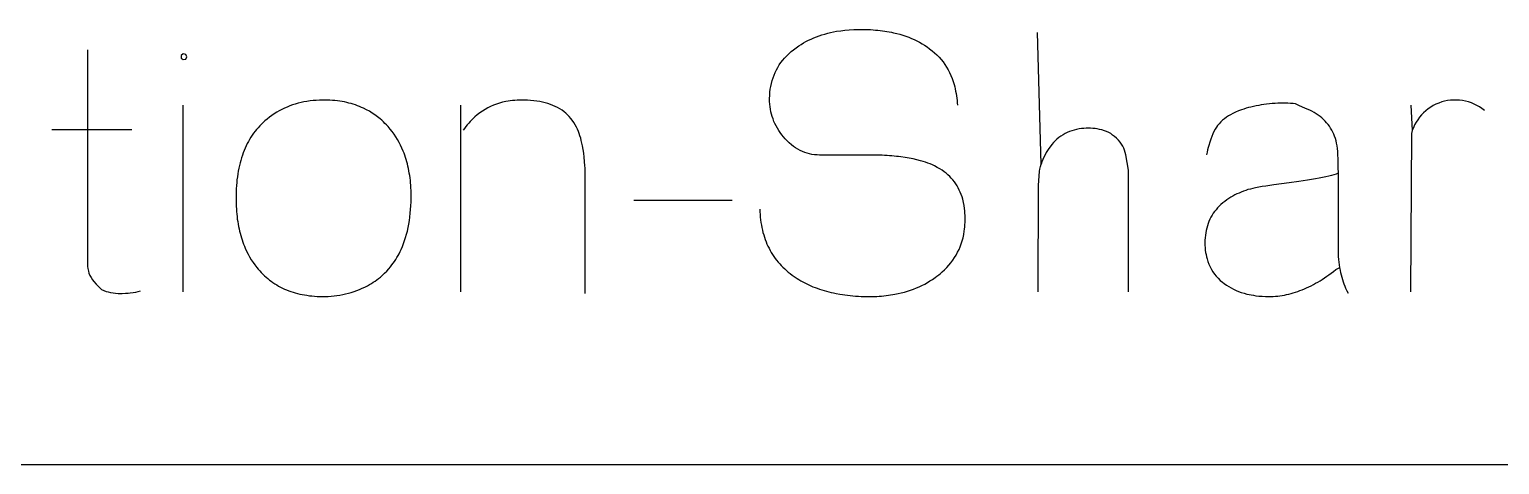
# Model space of a CAD drawing. Extents: x -148 to 148, y -92 to 92.
# Drawn here: x 74.74 to 91.73, y -92 to -86.96 of the extents above; entities that cross this region are included whole.
import ezdxf

# ---------------------------------------------------------------- set-up
doc = ezdxf.new("R2010")
doc.units = 0
doc.header["$MEASUREMENT"] = 0
doc.layers.get('0').update_dxf_attribs({"linetype": 'CONTINUOUS'})

msp = doc.modelspace()

# ---------------------------------------------------------------- linework, layer by layer
for p, q in [((83.934, -87.018), (83.968, -87.009)), ((83.968, -87.009), (84.002, -87)), ((84.002, -87), (84.036, -86.993)), ((84.036, -86.993), (84.071, -86.986)), ((84.071, -86.986), (84.119, -86.979)), ((84.119, -86.979), (84.168, -86.973)), ((84.168, -86.973), (84.218, -86.968)), ((84.218, -86.968), (84.269, -86.965)), ((84.269, -86.965), (84.294, -86.964)), ((84.294, -86.964), (84.32, -86.964)), ((84.32, -86.964), (84.347, -86.964)), ((84.347, -86.964), (84.376, -86.964)), ((84.376, -86.964), (84.406, -86.964)), ((84.406, -86.964), (84.435, -86.965)), ((84.435, -86.965), (84.463, -86.967)), ((84.463, -86.967), (84.492, -86.969)), ((84.492, -86.969), (84.519, -86.971)), ((84.519, -86.971), (84.547, -86.973)), ((84.547, -86.973), (84.574, -86.976)), ((84.574, -86.976), (84.601, -86.98)), ((84.601, -86.98), (84.627, -86.983)), ((84.627, -86.983), (84.653, -86.988)), ((84.653, -86.988), (84.679, -86.992)), ((84.679, -86.992), (84.704, -86.997)), ((84.704, -86.997), (84.729, -87.002)), ((84.729, -87.002), (84.766, -87.011)), ((86.435, -88.522), (86.393, -87)), ((83.573, -87.199), (83.602, -87.176)), ((83.602, -87.176), (83.633, -87.155)), ((83.633, -87.155), (83.66, -87.138)), ((83.66, -87.138), (83.688, -87.121)), ((83.688, -87.121), (83.717, -87.105)), ((83.717, -87.105), (83.746, -87.09)), ((83.746, -87.09), (83.776, -87.076)), ((83.776, -87.076), (83.807, -87.063)), ((83.807, -87.063), (83.838, -87.05)), ((83.838, -87.05), (83.869, -87.038)), ((83.869, -87.038), (83.902, -87.028)), ((83.902, -87.028), (83.934, -87.018)), ((84.766, -87.011), (84.802, -87.021)), ((84.802, -87.021), (84.837, -87.031)), ((84.837, -87.031), (84.871, -87.043)), ((84.871, -87.043), (84.905, -87.055)), ((84.905, -87.055), (84.937, -87.068)), ((84.937, -87.068), (84.969, -87.082)), ((84.969, -87.082), (85, -87.097)), ((85, -87.097), (85.03, -87.113)), ((85.03, -87.113), (85.059, -87.13)), ((85.059, -87.13), (85.088, -87.147)), ((85.088, -87.147), (85.116, -87.166)), ((85.116, -87.166), (85.146, -87.188)), ((75.412, -87.2), (75.412, -89.678)), ((76.519, -87.246), (76.495, -87.265)), ((76.495, -87.265), (76.495, -87.295)), ((76.495, -87.295), (76.519, -87.314)), ((76.549, -87.253), (76.519, -87.246)), ((76.519, -87.314), (76.549, -87.307)), ((76.562, -87.28), (76.549, -87.253)), ((76.549, -87.307), (76.562, -87.28)), ((83.409, -87.375), (83.428, -87.347)), ((83.428, -87.347), (83.449, -87.321)), ((83.449, -87.321), (83.47, -87.295)), ((83.47, -87.295), (83.494, -87.27)), ((83.494, -87.27), (83.519, -87.245)), ((83.519, -87.245), (83.545, -87.221)), ((83.545, -87.221), (83.573, -87.199)), ((85.146, -87.188), (85.175, -87.211)), ((85.175, -87.211), (85.203, -87.235)), ((85.203, -87.235), (85.23, -87.26)), ((85.23, -87.26), (85.255, -87.286)), ((85.255, -87.286), (85.278, -87.313)), ((85.278, -87.313), (85.301, -87.341)), ((85.301, -87.341), (85.322, -87.371)), ((83.337, -87.524), (83.348, -87.493)), ((83.348, -87.493), (83.361, -87.462)), ((83.361, -87.462), (83.376, -87.432)), ((83.376, -87.432), (83.392, -87.403)), ((83.392, -87.403), (83.409, -87.375)), ((85.322, -87.371), (85.341, -87.401)), ((85.341, -87.401), (85.359, -87.432)), ((85.359, -87.432), (85.376, -87.464)), ((85.376, -87.464), (85.391, -87.497)), ((85.391, -87.497), (85.405, -87.532)), ((83.301, -87.692), (83.305, -87.657)), ((83.305, -87.657), (83.311, -87.623)), ((83.311, -87.623), (83.318, -87.589)), ((83.318, -87.589), (83.327, -87.556)), ((83.327, -87.556), (83.337, -87.524)), ((85.405, -87.532), (85.418, -87.567)), ((85.418, -87.567), (85.429, -87.603)), ((85.429, -87.603), (85.436, -87.628)), ((85.436, -87.628), (85.442, -87.653)), ((85.442, -87.653), (85.447, -87.679)), ((85.447, -87.679), (85.452, -87.705)), ((76.517, -90), (76.517, -87.839)), ((77.75, -87.85), (77.719, -87.863)), ((77.782, -87.838), (77.75, -87.85)), ((77.814, -87.828), (77.782, -87.838)), ((77.847, -87.819), (77.814, -87.828)), ((77.881, -87.81), (77.847, -87.819)), ((77.914, -87.803), (77.881, -87.81)), ((77.949, -87.797), (77.914, -87.803)), ((77.984, -87.792), (77.949, -87.797)), ((78.019, -87.788), (77.984, -87.792)), ((78.055, -87.785), (78.019, -87.788)), ((78.092, -87.783), (78.055, -87.785)), ((78.129, -87.782), (78.092, -87.783)), ((78.157, -87.782), (78.129, -87.782)), ((78.186, -87.783), (78.157, -87.782)), ((78.215, -87.784), (78.186, -87.783)), ((78.244, -87.786), (78.215, -87.784)), ((78.272, -87.788), (78.244, -87.786)), ((78.3, -87.791), (78.272, -87.788)), ((78.328, -87.795), (78.3, -87.791)), ((78.355, -87.799), (78.328, -87.795)), ((78.381, -87.804), (78.355, -87.799)), ((78.408, -87.81), (78.381, -87.804)), ((78.434, -87.816), (78.408, -87.81)), ((78.459, -87.823), (78.434, -87.816)), ((78.484, -87.83), (78.459, -87.823)), ((78.509, -87.838), (78.484, -87.83)), ((78.533, -87.847), (78.509, -87.838)), ((78.557, -87.856), (78.533, -87.847)), ((78.581, -87.866), (78.557, -87.856)), ((79.729, -90), (79.727, -87.839)), ((80.072, -87.856), (80.039, -87.872)), ((80.105, -87.841), (80.072, -87.856)), ((80.14, -87.828), (80.105, -87.841)), ((80.175, -87.817), (80.14, -87.828)), ((80.211, -87.807), (80.175, -87.817)), ((80.248, -87.799), (80.211, -87.807)), ((80.273, -87.794), (80.248, -87.799)), ((80.299, -87.791), (80.273, -87.794)), ((80.325, -87.787), (80.299, -87.791)), ((80.351, -87.785), (80.325, -87.787)), ((80.378, -87.783), (80.351, -87.785)), ((80.405, -87.782), (80.378, -87.783)), ((80.433, -87.782), (80.405, -87.782)), ((80.459, -87.782), (80.433, -87.782)), ((80.497, -87.783), (80.459, -87.782)), ((80.534, -87.786), (80.497, -87.783)), ((80.57, -87.789), (80.534, -87.786)), ((80.605, -87.794), (80.57, -87.789)), ((80.639, -87.799), (80.605, -87.794)), ((80.671, -87.806), (80.639, -87.799)), ((80.703, -87.813), (80.671, -87.806)), ((80.734, -87.822), (80.703, -87.813)), ((80.763, -87.832), (80.734, -87.822)), ((80.791, -87.843), (80.763, -87.832)), ((80.818, -87.855), (80.791, -87.843)), ((80.844, -87.868), (80.818, -87.855)), ((83.297, -87.765), (83.298, -87.728)), ((83.297, -87.8), (83.297, -87.765)), ((83.299, -87.83), (83.297, -87.8)), ((83.298, -87.728), (83.301, -87.692)), ((83.302, -87.859), (83.299, -87.83)), ((85.452, -87.705), (85.456, -87.731)), ((85.456, -87.731), (85.46, -87.758)), ((85.46, -87.758), (85.463, -87.786)), ((85.463, -87.786), (85.465, -87.814)), ((85.465, -87.814), (85.467, -87.842)), ((88.89, -87.855), (88.861, -87.862)), ((88.92, -87.848), (88.89, -87.855)), ((88.95, -87.843), (88.92, -87.848)), ((88.98, -87.837), (88.95, -87.843)), ((89.011, -87.833), (88.98, -87.837)), ((89.042, -87.829), (89.011, -87.833)), ((89.074, -87.826), (89.042, -87.829)), ((89.106, -87.823), (89.074, -87.826)), ((89.139, -87.821), (89.106, -87.823)), ((89.172, -87.819), (89.139, -87.821)), ((89.206, -87.818), (89.172, -87.819)), ((89.24, -87.818), (89.206, -87.818)), ((89.288, -87.819), (89.24, -87.818)), ((89.319, -87.82), (89.288, -87.819)), ((89.347, -87.823), (89.319, -87.82)), ((89.374, -87.827), (89.347, -87.823)), ((89.398, -87.837), (89.374, -87.827)), ((89.422, -87.848), (89.398, -87.837)), ((89.484, -87.875), (89.422, -87.848)), ((90.71, -87.839), (90.725, -88.134)), ((90.968, -87.846), (90.938, -87.864)), ((90.999, -87.83), (90.968, -87.846)), ((91.031, -87.816), (90.999, -87.83)), ((91.065, -87.804), (91.031, -87.816)), ((91.098, -87.795), (91.065, -87.804)), ((91.133, -87.788), (91.098, -87.795)), ((91.167, -87.783), (91.133, -87.788)), ((91.202, -87.781), (91.167, -87.783)), ((91.237, -87.781), (91.202, -87.781)), ((91.272, -87.783), (91.237, -87.781)), ((91.307, -87.787), (91.272, -87.783)), ((91.341, -87.794), (91.307, -87.787)), ((91.375, -87.803), (91.341, -87.794)), ((91.408, -87.815), (91.375, -87.803)), ((91.441, -87.828), (91.408, -87.815)), ((91.472, -87.844), (91.441, -87.828)), ((91.502, -87.861), (91.472, -87.844)), ((77.462, -88.023), (77.442, -88.042)), ((77.489, -88.001), (77.462, -88.023)), ((77.515, -87.98), (77.489, -88.001)), ((77.543, -87.96), (77.515, -87.98)), ((77.571, -87.941), (77.543, -87.96)), ((77.6, -87.923), (77.571, -87.941)), ((77.629, -87.907), (77.6, -87.923)), ((77.658, -87.891), (77.629, -87.907)), ((77.688, -87.876), (77.658, -87.891)), ((77.719, -87.863), (77.688, -87.876)), ((78.604, -87.877), (78.581, -87.866)), ((78.638, -87.894), (78.604, -87.877)), ((78.671, -87.912), (78.638, -87.894)), ((78.703, -87.932), (78.671, -87.912)), ((78.734, -87.953), (78.703, -87.932)), ((78.765, -87.976), (78.734, -87.953)), ((78.794, -87.999), (78.765, -87.976)), ((78.813, -88.016), (78.794, -87.999)), ((78.832, -88.034), (78.813, -88.016)), ((79.836, -88.029), (79.819, -88.048)), ((79.862, -88.002), (79.836, -88.029)), ((79.89, -87.976), (79.862, -88.002)), ((79.918, -87.952), (79.89, -87.976)), ((79.947, -87.93), (79.918, -87.952)), ((79.977, -87.909), (79.947, -87.93)), ((80.008, -87.89), (79.977, -87.909)), ((80.039, -87.872), (80.008, -87.89)), ((80.873, -87.885), (80.844, -87.868)), ((80.897, -87.9), (80.873, -87.885)), ((80.92, -87.917), (80.897, -87.9)), ((80.941, -87.934), (80.92, -87.917)), ((80.961, -87.953), (80.941, -87.934)), ((80.981, -87.973), (80.961, -87.953)), ((80.999, -87.994), (80.981, -87.973)), ((81.016, -88.016), (80.999, -87.994)), ((81.032, -88.04), (81.016, -88.016)), ((83.306, -87.888), (83.302, -87.859)), ((83.312, -87.917), (83.306, -87.888)), ((83.318, -87.945), (83.312, -87.917)), ((83.326, -87.973), (83.318, -87.945)), ((83.336, -88), (83.326, -87.973)), ((83.346, -88.028), (83.336, -88)), ((83.358, -88.054), (83.346, -88.028)), ((88.532, -88.016), (88.511, -88.035)), ((88.554, -87.998), (88.532, -88.016)), ((88.578, -87.98), (88.554, -87.998)), ((88.6, -87.966), (88.578, -87.98)), ((88.623, -87.952), (88.6, -87.966)), ((88.652, -87.937), (88.623, -87.952)), ((88.683, -87.922), (88.652, -87.937)), ((88.715, -87.908), (88.683, -87.922)), ((88.75, -87.895), (88.715, -87.908)), ((88.777, -87.886), (88.75, -87.895)), ((88.805, -87.877), (88.777, -87.886)), ((88.833, -87.869), (88.805, -87.877)), ((88.861, -87.862), (88.833, -87.869)), ((89.512, -87.886), (89.484, -87.875)), ((89.54, -87.899), (89.512, -87.886)), ((89.566, -87.912), (89.54, -87.899)), ((89.591, -87.926), (89.566, -87.912)), ((89.615, -87.94), (89.591, -87.926)), ((89.637, -87.955), (89.615, -87.94)), ((89.659, -87.972), (89.637, -87.955)), ((89.68, -87.988), (89.659, -87.972)), ((89.7, -88.006), (89.68, -87.988)), ((89.718, -88.025), (89.7, -88.006)), ((89.735, -88.044), (89.718, -88.025)), ((90.788, -88.009), (90.769, -88.038)), ((90.809, -87.981), (90.788, -88.009)), ((90.831, -87.954), (90.809, -87.981)), ((90.856, -87.929), (90.831, -87.954)), ((90.882, -87.905), (90.856, -87.929)), ((90.909, -87.883), (90.882, -87.905)), ((90.938, -87.864), (90.909, -87.883)), ((91.531, -87.881), (91.502, -87.861)), ((91.559, -87.903), (91.531, -87.881)), ((75.001, -88.124), (75.924, -88.124)), ((77.316, -88.188), (77.301, -88.212)), ((77.332, -88.166), (77.316, -88.188)), ((77.349, -88.143), (77.332, -88.166)), ((77.366, -88.122), (77.349, -88.143)), ((77.384, -88.101), (77.366, -88.122)), ((77.403, -88.081), (77.384, -88.101)), ((77.422, -88.061), (77.403, -88.081)), ((77.442, -88.042), (77.422, -88.061)), ((78.85, -88.052), (78.832, -88.034)), ((78.868, -88.07), (78.85, -88.052)), ((78.886, -88.089), (78.868, -88.07)), ((78.91, -88.118), (78.886, -88.089)), ((78.933, -88.147), (78.91, -88.118)), ((78.955, -88.177), (78.933, -88.147)), ((78.976, -88.208), (78.955, -88.177)), ((79.77, -88.109), (79.754, -88.131)), ((79.786, -88.088), (79.77, -88.109)), ((79.802, -88.068), (79.786, -88.088)), ((79.819, -88.048), (79.802, -88.068)), ((81.049, -88.067), (81.032, -88.04)), ((81.064, -88.096), (81.049, -88.067)), ((81.075, -88.12), (81.064, -88.096)), ((81.086, -88.144), (81.075, -88.12)), ((81.095, -88.169), (81.086, -88.144)), ((81.104, -88.195), (81.095, -88.169)), ((81.113, -88.223), (81.104, -88.195)), ((83.371, -88.081), (83.358, -88.054)), ((83.386, -88.107), (83.371, -88.081)), ((83.402, -88.132), (83.386, -88.107)), ((83.419, -88.157), (83.402, -88.132)), ((83.437, -88.182), (83.419, -88.157)), ((83.457, -88.207), (83.437, -88.182)), ((86.688, -88.184), (86.664, -88.199)), ((86.713, -88.17), (86.688, -88.184)), ((86.738, -88.158), (86.713, -88.17)), ((86.764, -88.147), (86.738, -88.158)), ((86.79, -88.137), (86.764, -88.147)), ((86.818, -88.129), (86.79, -88.137)), ((86.845, -88.122), (86.818, -88.129)), ((86.874, -88.116), (86.845, -88.122)), ((86.901, -88.112), (86.874, -88.116)), ((86.927, -88.109), (86.901, -88.112)), ((86.954, -88.108), (86.927, -88.109)), ((86.98, -88.107), (86.954, -88.108)), ((87.006, -88.108), (86.98, -88.107)), ((87.032, -88.11), (87.006, -88.108)), ((87.058, -88.112), (87.032, -88.11)), ((87.084, -88.116), (87.058, -88.112)), ((87.11, -88.121), (87.084, -88.116)), ((87.136, -88.127), (87.11, -88.121)), ((87.168, -88.136), (87.136, -88.127)), ((87.192, -88.146), (87.168, -88.136)), ((87.216, -88.157), (87.192, -88.146)), ((87.239, -88.17), (87.216, -88.157)), ((87.262, -88.186), (87.239, -88.17)), ((87.285, -88.204), (87.262, -88.186)), ((88.42, -88.173), (88.408, -88.203)), ((88.433, -88.146), (88.42, -88.173)), ((88.447, -88.12), (88.433, -88.146)), ((88.461, -88.097), (88.447, -88.12)), ((88.475, -88.076), (88.461, -88.097)), ((88.492, -88.055), (88.475, -88.076)), ((88.511, -88.035), (88.492, -88.055)), ((89.752, -88.064), (89.735, -88.044)), ((89.767, -88.085), (89.752, -88.064)), ((89.781, -88.106), (89.767, -88.085)), ((89.794, -88.128), (89.781, -88.106)), ((89.806, -88.152), (89.794, -88.128)), ((89.817, -88.175), (89.806, -88.152)), ((89.827, -88.2), (89.817, -88.175)), ((90.715, -88.167), (90.706, -90)), ((90.725, -88.134), (90.715, -88.167)), ((90.738, -88.101), (90.725, -88.134)), ((90.752, -88.069), (90.738, -88.101)), ((90.769, -88.038), (90.752, -88.069)), ((77.223, -88.365), (77.212, -88.392)), ((77.234, -88.338), (77.223, -88.365)), ((77.246, -88.311), (77.234, -88.338)), ((77.259, -88.286), (77.246, -88.311)), ((77.272, -88.26), (77.259, -88.286)), ((77.286, -88.236), (77.272, -88.26)), ((77.301, -88.212), (77.286, -88.236)), ((78.995, -88.239), (78.976, -88.208)), ((79.014, -88.271), (78.995, -88.239)), ((79.031, -88.305), (79.014, -88.271)), ((79.047, -88.339), (79.031, -88.305)), ((79.062, -88.373), (79.047, -88.339)), ((81.12, -88.251), (81.113, -88.223)), ((81.127, -88.28), (81.12, -88.251)), ((81.134, -88.311), (81.127, -88.28)), ((81.142, -88.353), (81.134, -88.311)), ((81.148, -88.397), (81.142, -88.353)), ((83.478, -88.232), (83.457, -88.207)), ((83.501, -88.255), (83.478, -88.232)), ((83.524, -88.277), (83.501, -88.255)), ((83.548, -88.298), (83.524, -88.277)), ((83.572, -88.317), (83.548, -88.298)), ((83.597, -88.334), (83.572, -88.317)), ((83.622, -88.35), (83.597, -88.334)), ((83.648, -88.364), (83.622, -88.35)), ((83.675, -88.376), (83.648, -88.364)), ((86.51, -88.365), (86.495, -88.389)), ((86.524, -88.342), (86.51, -88.365)), ((86.539, -88.321), (86.524, -88.342)), ((86.559, -88.295), (86.539, -88.321)), ((86.579, -88.271), (86.559, -88.295)), ((86.598, -88.252), (86.579, -88.271)), ((86.618, -88.234), (86.598, -88.252)), ((86.641, -88.216), (86.618, -88.234)), ((86.664, -88.199), (86.641, -88.216)), ((87.307, -88.224), (87.285, -88.204)), ((87.329, -88.246), (87.307, -88.224)), ((87.348, -88.268), (87.329, -88.246)), ((87.366, -88.293), (87.348, -88.268)), ((87.379, -88.315), (87.366, -88.293)), ((87.39, -88.338), (87.379, -88.315)), ((87.399, -88.363), (87.39, -88.338)), ((87.407, -88.388), (87.399, -88.363)), ((88.36, -88.358), (88.353, -88.385)), ((88.366, -88.331), (88.36, -88.358)), ((88.373, -88.306), (88.366, -88.331)), ((88.384, -88.269), (88.373, -88.306)), ((88.396, -88.235), (88.384, -88.269)), ((88.408, -88.203), (88.396, -88.235)), ((89.836, -88.225), (89.827, -88.2)), ((89.844, -88.252), (89.836, -88.225)), ((89.85, -88.279), (89.844, -88.252)), ((89.857, -88.313), (89.85, -88.279)), ((89.86, -88.342), (89.857, -88.313)), ((89.863, -88.377), (89.86, -88.342)), ((77.176, -88.509), (77.168, -88.54)), ((77.184, -88.479), (77.176, -88.509)), ((77.192, -88.45), (77.184, -88.479)), ((77.202, -88.421), (77.192, -88.45)), ((77.212, -88.392), (77.202, -88.421)), ((79.071, -88.397), (79.062, -88.373)), ((79.08, -88.421), (79.071, -88.397)), ((79.088, -88.446), (79.08, -88.421)), ((79.096, -88.47), (79.088, -88.446)), ((79.103, -88.496), (79.096, -88.47)), ((79.11, -88.521), (79.103, -88.496)), ((79.116, -88.547), (79.11, -88.521)), ((81.154, -88.443), (81.148, -88.397)), ((81.158, -88.491), (81.154, -88.443)), ((81.162, -88.541), (81.158, -88.491)), ((83.702, -88.387), (83.675, -88.376)), ((83.729, -88.396), (83.702, -88.387)), ((83.757, -88.404), (83.729, -88.396)), ((83.786, -88.41), (83.757, -88.404)), ((83.815, -88.414), (83.786, -88.41)), ((83.845, -88.417), (83.815, -88.414)), ((83.875, -88.418), (83.845, -88.417)), ((84.508, -88.419), (83.875, -88.418)), ((84.568, -88.42), (84.508, -88.419)), ((84.597, -88.421), (84.568, -88.42)), ((84.626, -88.423), (84.597, -88.421)), ((84.654, -88.424), (84.626, -88.423)), ((84.682, -88.426), (84.654, -88.424)), ((84.709, -88.428), (84.682, -88.426)), ((84.736, -88.43), (84.709, -88.428)), ((84.763, -88.433), (84.736, -88.43)), ((84.788, -88.436), (84.763, -88.433)), ((84.814, -88.439), (84.788, -88.436)), ((84.863, -88.446), (84.814, -88.439)), ((84.91, -88.453), (84.863, -88.446)), ((84.956, -88.462), (84.91, -88.453)), ((84.999, -88.472), (84.956, -88.462)), ((85.04, -88.483), (84.999, -88.472)), ((85.07, -88.491), (85.04, -88.483)), ((85.099, -88.501), (85.07, -88.491)), ((85.127, -88.51), (85.099, -88.501)), ((85.153, -88.521), (85.127, -88.51)), ((85.179, -88.531), (85.153, -88.521)), ((85.203, -88.543), (85.179, -88.531)), ((86.427, -88.55), (86.435, -88.522)), ((86.444, -88.495), (86.435, -88.522)), ((86.454, -88.469), (86.444, -88.495)), ((86.468, -88.441), (86.454, -88.469)), ((86.481, -88.414), (86.468, -88.441)), ((86.495, -88.389), (86.481, -88.414)), ((87.413, -88.415), (87.407, -88.388)), ((87.447, -88.591), (87.413, -88.415)), ((88.353, -88.385), (88.347, -88.414)), ((89.866, -88.417), (89.863, -88.377)), ((89.868, -88.462), (89.866, -88.417)), ((89.87, -88.511), (89.868, -88.462)), ((89.87, -88.566), (89.87, -88.511)), ((77.14, -88.703), (77.137, -88.737)), ((77.145, -88.669), (77.14, -88.703)), ((77.149, -88.636), (77.145, -88.669)), ((77.155, -88.603), (77.149, -88.636)), ((77.161, -88.571), (77.155, -88.603)), ((77.168, -88.54), (77.161, -88.571)), ((79.122, -88.574), (79.116, -88.547)), ((79.128, -88.6), (79.122, -88.574)), ((79.132, -88.627), (79.128, -88.6)), ((79.137, -88.655), (79.132, -88.627)), ((79.14, -88.682), (79.137, -88.655)), ((79.144, -88.711), (79.14, -88.682)), ((81.163, -88.567), (81.162, -88.541)), ((81.164, -88.593), (81.163, -88.567)), ((81.164, -88.619), (81.164, -88.593)), ((81.165, -88.646), (81.164, -88.619)), ((81.165, -90.018), (81.165, -88.646)), ((85.235, -88.56), (85.203, -88.543)), ((85.266, -88.578), (85.235, -88.56)), ((85.291, -88.594), (85.266, -88.578)), ((85.314, -88.611), (85.291, -88.594)), ((85.337, -88.628), (85.314, -88.611)), ((85.358, -88.646), (85.337, -88.628)), ((85.378, -88.666), (85.358, -88.646)), ((85.397, -88.686), (85.378, -88.666)), ((85.415, -88.706), (85.397, -88.686)), ((85.432, -88.728), (85.415, -88.706)), ((86.403, -88.77), (86.417, -88.605)), ((86.417, -88.605), (86.421, -88.58)), ((86.421, -88.58), (86.427, -88.55)), ((87.447, -90), (87.447, -88.591)), ((89.562, -88.702), (89.515, -88.709)), ((89.606, -88.694), (89.562, -88.702)), ((89.648, -88.686), (89.606, -88.694)), ((89.688, -88.678), (89.648, -88.686)), ((89.725, -88.67), (89.688, -88.678)), ((89.759, -88.663), (89.725, -88.67)), ((89.791, -88.655), (89.759, -88.663)), ((89.82, -88.647), (89.791, -88.655)), ((89.847, -88.639), (89.82, -88.647)), ((89.871, -88.625), (89.847, -88.639)), ((89.871, -88.625), (89.87, -88.566)), ((89.874, -89.592), (89.871, -88.625)), ((77.13, -88.844), (77.129, -88.881)), ((77.132, -88.808), (77.13, -88.844)), ((77.134, -88.772), (77.132, -88.808)), ((77.137, -88.737), (77.134, -88.772)), ((79.146, -88.739), (79.144, -88.711)), ((79.149, -88.768), (79.146, -88.739)), ((79.151, -88.797), (79.149, -88.768)), ((79.152, -88.827), (79.151, -88.797)), ((79.153, -88.857), (79.152, -88.827)), ((79.153, -88.911), (79.153, -88.857)), ((85.448, -88.75), (85.432, -88.728)), ((85.463, -88.774), (85.448, -88.75)), ((85.477, -88.798), (85.463, -88.774)), ((85.489, -88.823), (85.477, -88.798)), ((85.501, -88.848), (85.489, -88.823)), ((85.511, -88.875), (85.501, -88.848)), ((85.521, -88.902), (85.511, -88.875)), ((86.401, -90), (86.403, -88.77)), ((88.698, -88.868), (88.674, -88.88)), ((88.723, -88.857), (88.698, -88.868)), ((88.748, -88.846), (88.723, -88.857)), ((88.773, -88.836), (88.748, -88.846)), ((88.8, -88.827), (88.773, -88.836)), ((88.826, -88.818), (88.8, -88.827)), ((88.854, -88.811), (88.826, -88.818)), ((88.882, -88.804), (88.854, -88.811)), ((88.914, -88.797), (88.882, -88.804)), ((88.95, -88.79), (88.914, -88.797)), ((88.989, -88.783), (88.95, -88.79)), ((89.031, -88.776), (88.989, -88.783)), ((89.077, -88.769), (89.031, -88.776)), ((89.126, -88.762), (89.077, -88.769)), ((89.301, -88.74), (89.126, -88.762)), ((89.413, -88.725), (89.301, -88.74)), ((89.515, -88.709), (89.413, -88.725)), ((77.129, -88.881), (77.129, -88.918)), ((77.129, -88.918), (77.129, -88.95)), ((77.129, -88.95), (77.13, -88.981)), ((77.13, -88.981), (77.131, -89.012)), ((77.131, -89.012), (77.133, -89.042)), ((77.133, -89.042), (77.135, -89.072)), ((79.143, -89.092), (79.147, -89.048)), ((79.147, -89.048), (79.15, -89.004)), ((79.15, -89.004), (79.152, -88.958)), ((79.152, -88.958), (79.153, -88.911)), ((82.863, -88.945), (81.729, -88.945)), ((83.183, -89.043), (83.184, -89.075)), ((85.529, -88.93), (85.521, -88.902)), ((85.538, -88.965), (85.529, -88.93)), ((85.545, -89.001), (85.538, -88.965)), ((85.55, -89.038), (85.545, -89.001)), ((85.553, -89.064), (85.55, -89.038)), ((88.475, -89.029), (88.457, -89.05)), ((88.494, -89.009), (88.475, -89.029)), ((88.514, -88.99), (88.494, -89.009)), ((88.535, -88.972), (88.514, -88.99)), ((88.558, -88.954), (88.535, -88.972)), ((88.581, -88.937), (88.558, -88.954)), ((88.604, -88.921), (88.581, -88.937)), ((88.627, -88.907), (88.604, -88.921)), ((88.65, -88.893), (88.627, -88.907)), ((88.674, -88.88), (88.65, -88.893)), ((77.135, -89.072), (77.137, -89.101)), ((77.137, -89.101), (77.141, -89.13)), ((77.141, -89.13), (77.144, -89.159)), ((77.144, -89.159), (77.148, -89.188)), ((77.148, -89.188), (77.153, -89.216)), ((77.153, -89.216), (77.158, -89.243)), ((79.118, -89.258), (79.126, -89.218)), ((79.126, -89.218), (79.133, -89.177)), ((79.133, -89.177), (79.138, -89.135)), ((79.138, -89.135), (79.143, -89.092)), ((83.184, -89.075), (83.186, -89.107)), ((83.186, -89.107), (83.189, -89.138)), ((83.189, -89.138), (83.193, -89.169)), ((83.193, -89.169), (83.197, -89.199)), ((83.197, -89.199), (83.202, -89.228)), ((85.555, -89.089), (85.553, -89.064)), ((85.556, -89.116), (85.555, -89.089)), ((85.555, -89.223), (85.556, -89.197)), ((85.557, -89.143), (85.556, -89.116)), ((85.556, -89.197), (85.557, -89.17)), ((85.557, -89.17), (85.557, -89.143)), ((88.365, -89.211), (88.357, -89.236)), ((88.375, -89.186), (88.365, -89.211)), ((88.386, -89.161), (88.375, -89.186)), ((88.398, -89.138), (88.386, -89.161)), ((88.411, -89.115), (88.398, -89.138)), ((88.425, -89.092), (88.411, -89.115)), ((88.441, -89.071), (88.425, -89.092)), ((88.457, -89.05), (88.441, -89.071)), ((77.158, -89.243), (77.164, -89.27)), ((77.164, -89.27), (77.17, -89.297)), ((77.17, -89.297), (77.176, -89.323)), ((77.176, -89.323), (77.183, -89.349)), ((77.183, -89.349), (77.191, -89.375)), ((77.191, -89.375), (77.199, -89.4)), ((79.078, -89.408), (79.089, -89.372)), ((79.089, -89.372), (79.1, -89.335)), ((79.1, -89.335), (79.11, -89.297)), ((79.11, -89.297), (79.118, -89.258)), ((83.202, -89.228), (83.207, -89.258)), ((83.207, -89.258), (83.213, -89.286)), ((83.213, -89.286), (83.22, -89.314)), ((83.22, -89.314), (83.228, -89.342)), ((83.228, -89.342), (83.237, -89.369)), ((83.237, -89.369), (83.246, -89.396)), ((85.523, -89.409), (85.533, -89.374)), ((85.533, -89.374), (85.54, -89.337)), ((85.54, -89.337), (85.547, -89.3)), ((85.547, -89.3), (85.55, -89.275)), ((85.55, -89.275), (85.553, -89.249)), ((85.553, -89.249), (85.555, -89.223)), ((88.331, -89.374), (88.329, -89.403)), ((88.334, -89.345), (88.331, -89.374)), ((88.338, -89.317), (88.334, -89.345)), ((88.343, -89.289), (88.338, -89.317)), ((88.349, -89.263), (88.343, -89.289)), ((88.357, -89.236), (88.349, -89.263)), ((77.199, -89.4), (77.207, -89.425)), ((77.207, -89.425), (77.216, -89.449)), ((77.216, -89.449), (77.226, -89.473)), ((77.226, -89.473), (77.236, -89.496)), ((77.236, -89.496), (77.251, -89.531)), ((77.251, -89.531), (77.268, -89.565)), ((79.014, -89.559), (79.026, -89.535)), ((79.026, -89.535), (79.038, -89.511)), ((79.038, -89.511), (79.052, -89.477)), ((79.052, -89.477), (79.066, -89.443)), ((79.066, -89.443), (79.078, -89.408)), ((83.246, -89.396), (83.256, -89.422)), ((83.256, -89.422), (83.266, -89.448)), ((83.266, -89.448), (83.278, -89.473)), ((83.278, -89.473), (83.29, -89.497)), ((83.29, -89.497), (83.303, -89.522)), ((83.303, -89.522), (83.316, -89.545)), ((83.316, -89.545), (83.331, -89.568)), ((85.453, -89.575), (85.47, -89.543)), ((85.47, -89.543), (85.486, -89.511)), ((85.486, -89.511), (85.5, -89.478)), ((85.5, -89.478), (85.512, -89.444)), ((85.512, -89.444), (85.523, -89.409)), ((88.329, -89.403), (88.329, -89.434)), ((88.329, -89.434), (88.329, -89.462)), ((88.329, -89.462), (88.331, -89.49)), ((88.331, -89.49), (88.333, -89.517)), ((88.333, -89.517), (88.337, -89.544)), ((88.337, -89.544), (88.341, -89.569)), ((75.412, -89.678), (75.414, -89.706)), ((75.414, -89.706), (75.416, -89.732)), ((77.268, -89.565), (77.286, -89.597)), ((77.286, -89.597), (77.305, -89.629)), ((77.305, -89.629), (77.326, -89.66)), ((77.326, -89.66), (77.347, -89.69)), ((77.347, -89.69), (77.369, -89.719)), ((77.369, -89.719), (77.385, -89.739)), ((78.894, -89.736), (78.916, -89.71)), ((78.916, -89.71), (78.931, -89.69)), ((78.931, -89.69), (78.947, -89.67)), ((78.947, -89.67), (78.961, -89.648)), ((78.961, -89.648), (78.975, -89.627)), ((78.975, -89.627), (78.989, -89.605)), ((78.989, -89.605), (79.002, -89.582)), ((79.002, -89.582), (79.014, -89.559)), ((83.331, -89.568), (83.346, -89.591)), ((83.346, -89.591), (83.361, -89.613)), ((83.361, -89.613), (83.378, -89.635)), ((83.378, -89.635), (83.395, -89.656)), ((83.395, -89.656), (83.413, -89.677)), ((83.413, -89.677), (83.431, -89.697)), ((83.431, -89.697), (83.451, -89.717)), ((83.451, -89.717), (83.471, -89.736)), ((85.319, -89.746), (85.345, -89.719)), ((85.345, -89.719), (85.37, -89.692)), ((85.37, -89.692), (85.393, -89.664)), ((85.393, -89.664), (85.414, -89.635)), ((85.414, -89.635), (85.434, -89.605)), ((85.434, -89.605), (85.453, -89.575)), ((88.341, -89.569), (88.346, -89.595)), ((88.346, -89.595), (88.353, -89.619)), ((88.353, -89.619), (88.363, -89.651)), ((88.363, -89.651), (88.375, -89.682)), ((88.375, -89.682), (88.388, -89.712)), ((88.388, -89.712), (88.403, -89.741)), ((89.84, -89.744), (89.889, -89.719)), ((89.877, -89.625), (89.874, -89.592)), ((89.88, -89.657), (89.877, -89.625)), ((89.884, -89.689), (89.88, -89.657)), ((89.889, -89.719), (89.884, -89.689)), ((89.894, -89.749), (89.889, -89.719)), ((75.416, -89.732), (75.422, -89.761)), ((75.422, -89.761), (75.429, -89.786)), ((75.429, -89.786), (75.439, -89.811)), ((75.439, -89.811), (75.453, -89.836)), ((75.453, -89.836), (75.47, -89.86)), ((75.47, -89.86), (75.487, -89.882)), ((75.487, -89.882), (75.511, -89.911)), ((77.385, -89.739), (77.403, -89.759)), ((77.403, -89.759), (77.42, -89.778)), ((77.42, -89.778), (77.438, -89.796)), ((77.438, -89.796), (77.457, -89.814)), ((77.457, -89.814), (77.476, -89.831)), ((77.476, -89.831), (77.495, -89.848)), ((77.495, -89.848), (77.515, -89.864)), ((77.515, -89.864), (77.536, -89.879)), ((77.536, -89.879), (77.556, -89.894)), ((77.556, -89.894), (77.578, -89.908)), ((78.693, -89.904), (78.715, -89.89)), ((78.715, -89.89), (78.736, -89.876)), ((78.736, -89.876), (78.757, -89.861)), ((78.757, -89.861), (78.777, -89.846)), ((78.777, -89.846), (78.797, -89.83)), ((78.797, -89.83), (78.823, -89.808)), ((78.823, -89.808), (78.847, -89.785)), ((78.847, -89.785), (78.871, -89.761)), ((78.871, -89.761), (78.894, -89.736)), ((83.471, -89.736), (83.491, -89.754)), ((83.491, -89.754), (83.513, -89.773)), ((83.513, -89.773), (83.535, -89.79)), ((83.535, -89.79), (83.558, -89.807)), ((83.558, -89.807), (83.582, -89.824)), ((83.582, -89.824), (83.614, -89.845)), ((83.614, -89.845), (83.635, -89.859)), ((83.635, -89.859), (83.657, -89.872)), ((83.657, -89.872), (83.68, -89.884)), ((83.68, -89.884), (83.703, -89.897)), ((83.703, -89.897), (83.726, -89.908)), ((85.089, -89.91), (85.12, -89.893)), ((85.12, -89.893), (85.15, -89.875)), ((85.15, -89.875), (85.18, -89.856)), ((85.18, -89.856), (85.209, -89.836)), ((85.209, -89.836), (85.231, -89.82)), ((85.231, -89.82), (85.251, -89.804)), ((85.251, -89.804), (85.271, -89.788)), ((85.271, -89.788), (85.291, -89.771)), ((85.291, -89.771), (85.319, -89.746)), ((88.403, -89.741), (88.421, -89.768)), ((88.421, -89.768), (88.439, -89.795)), ((88.439, -89.795), (88.46, -89.82)), ((88.46, -89.82), (88.482, -89.844)), ((88.482, -89.844), (88.506, -89.868)), ((88.506, -89.868), (88.532, -89.89)), ((88.532, -89.89), (88.552, -89.905)), ((89.607, -89.902), (89.633, -89.888)), ((89.633, -89.888), (89.659, -89.872)), ((89.659, -89.872), (89.685, -89.856)), ((89.685, -89.856), (89.711, -89.839)), ((89.711, -89.839), (89.736, -89.821)), ((89.736, -89.821), (89.762, -89.803)), ((89.762, -89.803), (89.788, -89.784)), ((89.788, -89.784), (89.814, -89.764)), ((89.814, -89.764), (89.84, -89.744)), ((89.9, -89.779), (89.894, -89.749)), ((89.907, -89.807), (89.9, -89.779)), ((89.914, -89.835), (89.907, -89.807)), ((89.922, -89.862), (89.914, -89.835)), ((89.93, -89.888), (89.922, -89.862)), ((89.939, -89.913), (89.93, -89.888)), ((75.511, -89.911), (75.53, -89.931)), ((75.53, -89.931), (75.551, -89.952)), ((75.551, -89.952), (75.573, -89.974)), ((75.573, -89.974), (75.599, -89.985)), ((75.599, -89.985), (75.626, -89.995)), ((75.626, -89.995), (75.652, -90.002)), ((75.652, -90.002), (75.679, -90.008)), ((75.679, -90.008), (75.707, -90.013)), ((75.707, -90.013), (75.737, -90.016)), ((75.737, -90.016), (75.768, -90.018)), ((75.768, -90.018), (75.814, -90.018)), ((75.814, -90.018), (75.853, -90.017)), ((75.853, -90.017), (75.881, -90.015)), ((75.881, -90.015), (75.907, -90.013)), ((75.907, -90.013), (75.94, -90.009)), ((75.94, -90.009), (75.97, -90.004)), ((75.97, -90.004), (75.998, -89.998)), ((75.998, -89.998), (76.023, -89.99)), ((77.578, -89.908), (77.599, -89.921)), ((77.599, -89.921), (77.621, -89.934)), ((77.621, -89.934), (77.644, -89.946)), ((77.644, -89.946), (77.667, -89.957)), ((77.667, -89.957), (77.69, -89.968)), ((77.69, -89.968), (77.714, -89.978)), ((77.714, -89.978), (77.739, -89.988)), ((77.739, -89.988), (77.763, -89.997)), ((77.763, -89.997), (77.789, -90.005)), ((77.789, -90.005), (77.814, -90.012)), ((77.814, -90.012), (77.841, -90.019)), ((77.841, -90.019), (77.867, -90.026)), ((77.867, -90.026), (77.894, -90.032)), ((77.894, -90.032), (77.922, -90.037)), ((77.922, -90.037), (77.949, -90.041)), ((77.949, -90.041), (77.978, -90.045)), ((77.978, -90.045), (78.007, -90.048)), ((78.007, -90.048), (78.036, -90.051)), ((78.036, -90.051), (78.066, -90.053)), ((78.066, -90.053), (78.096, -90.054)), ((78.096, -90.054), (78.126, -90.054)), ((78.126, -90.054), (78.159, -90.054)), ((78.159, -90.054), (78.194, -90.053)), ((78.194, -90.053), (78.228, -90.051)), ((78.228, -90.051), (78.263, -90.048)), ((78.263, -90.048), (78.296, -90.044)), ((78.296, -90.044), (78.33, -90.039)), ((78.33, -90.039), (78.363, -90.033)), ((78.363, -90.033), (78.396, -90.025)), ((78.396, -90.025), (78.428, -90.017)), ((78.428, -90.017), (78.461, -90.008)), ((78.461, -90.008), (78.493, -89.997)), ((78.493, -89.997), (78.524, -89.986)), ((78.524, -89.986), (78.555, -89.973)), ((78.555, -89.973), (78.586, -89.96)), ((78.586, -89.96), (78.617, -89.945)), ((78.617, -89.945), (78.647, -89.93)), ((78.647, -89.93), (78.67, -89.917)), ((78.67, -89.917), (78.693, -89.904)), ((83.726, -89.908), (83.749, -89.919)), ((83.749, -89.919), (83.774, -89.93)), ((83.774, -89.93), (83.798, -89.941)), ((83.798, -89.941), (83.823, -89.951)), ((83.823, -89.951), (83.848, -89.96)), ((83.848, -89.96), (83.874, -89.969)), ((83.874, -89.969), (83.9, -89.978)), ((83.9, -89.978), (83.926, -89.986)), ((83.926, -89.986), (83.953, -89.993)), ((83.953, -89.993), (83.981, -90)), ((83.981, -90), (84.008, -90.007)), ((84.008, -90.007), (84.036, -90.014)), ((84.036, -90.014), (84.065, -90.019)), ((84.065, -90.019), (84.108, -90.027)), ((84.108, -90.027), (84.138, -90.032)), ((84.138, -90.032), (84.168, -90.036)), ((84.168, -90.036), (84.198, -90.04)), ((84.198, -90.04), (84.229, -90.044)), ((84.229, -90.044), (84.26, -90.046)), ((84.26, -90.046), (84.291, -90.049)), ((84.291, -90.049), (84.323, -90.051)), ((84.323, -90.051), (84.355, -90.053)), ((84.355, -90.053), (84.388, -90.054)), ((84.388, -90.054), (84.421, -90.054)), ((84.421, -90.054), (84.454, -90.055)), ((84.454, -90.055), (84.482, -90.054)), ((84.482, -90.054), (84.51, -90.054)), ((84.51, -90.054), (84.537, -90.053)), ((84.537, -90.053), (84.564, -90.051)), ((84.564, -90.051), (84.591, -90.049)), ((84.591, -90.049), (84.617, -90.047)), ((84.617, -90.047), (84.644, -90.044)), ((84.644, -90.044), (84.669, -90.041)), ((84.669, -90.041), (84.695, -90.037)), ((84.695, -90.037), (84.72, -90.033)), ((84.72, -90.033), (84.746, -90.029)), ((84.746, -90.029), (84.783, -90.021)), ((84.783, -90.021), (84.819, -90.013)), ((84.819, -90.013), (84.855, -90.003)), ((84.855, -90.003), (84.89, -89.993)), ((84.89, -89.993), (84.925, -89.981)), ((84.925, -89.981), (84.959, -89.969)), ((84.959, -89.969), (84.993, -89.956)), ((84.993, -89.956), (85.025, -89.942)), ((85.025, -89.942), (85.058, -89.926)), ((85.058, -89.926), (85.089, -89.91)), ((88.552, -89.905), (88.578, -89.923)), ((88.578, -89.923), (88.604, -89.94)), ((88.604, -89.94), (88.631, -89.956)), ((88.631, -89.956), (88.659, -89.971)), ((88.659, -89.971), (88.688, -89.984)), ((88.688, -89.984), (88.718, -89.996)), ((88.718, -89.996), (88.749, -90.007)), ((88.749, -90.007), (88.781, -90.017)), ((88.781, -90.017), (88.814, -90.026)), ((88.814, -90.026), (88.839, -90.032)), ((88.839, -90.032), (88.864, -90.037)), ((88.864, -90.037), (88.89, -90.041)), ((88.89, -90.041), (88.917, -90.045)), ((88.917, -90.045), (88.953, -90.049)), ((88.953, -90.049), (88.99, -90.052)), ((88.99, -90.052), (89.028, -90.054)), ((89.028, -90.054), (89.067, -90.055)), ((89.067, -90.055), (89.093, -90.054)), ((89.093, -90.054), (89.119, -90.053)), ((89.119, -90.053), (89.144, -90.051)), ((89.144, -90.051), (89.17, -90.049)), ((89.17, -90.049), (89.196, -90.046)), ((89.196, -90.046), (89.221, -90.042)), ((89.221, -90.042), (89.247, -90.038)), ((89.247, -90.038), (89.273, -90.032)), ((89.273, -90.032), (89.299, -90.027)), ((89.299, -90.027), (89.324, -90.02)), ((89.324, -90.02), (89.35, -90.013)), ((89.35, -90.013), (89.376, -90.005)), ((89.376, -90.005), (89.401, -89.996)), ((89.401, -89.996), (89.427, -89.987)), ((89.427, -89.987), (89.453, -89.977)), ((89.453, -89.977), (89.479, -89.966)), ((89.479, -89.966), (89.504, -89.955)), ((89.504, -89.955), (89.53, -89.943)), ((89.53, -89.943), (89.556, -89.93)), ((89.556, -89.93), (89.582, -89.916)), ((89.582, -89.916), (89.607, -89.902)), ((89.948, -89.938), (89.939, -89.913)), ((89.959, -89.962), (89.948, -89.938)), ((89.972, -89.991), (89.959, -89.962)), ((89.987, -90.018), (89.972, -89.991)), ((-147.999, -92), (147.999, -92))]:
    msp.add_line(p, q)

doc.saveas('drawing.dxf')
